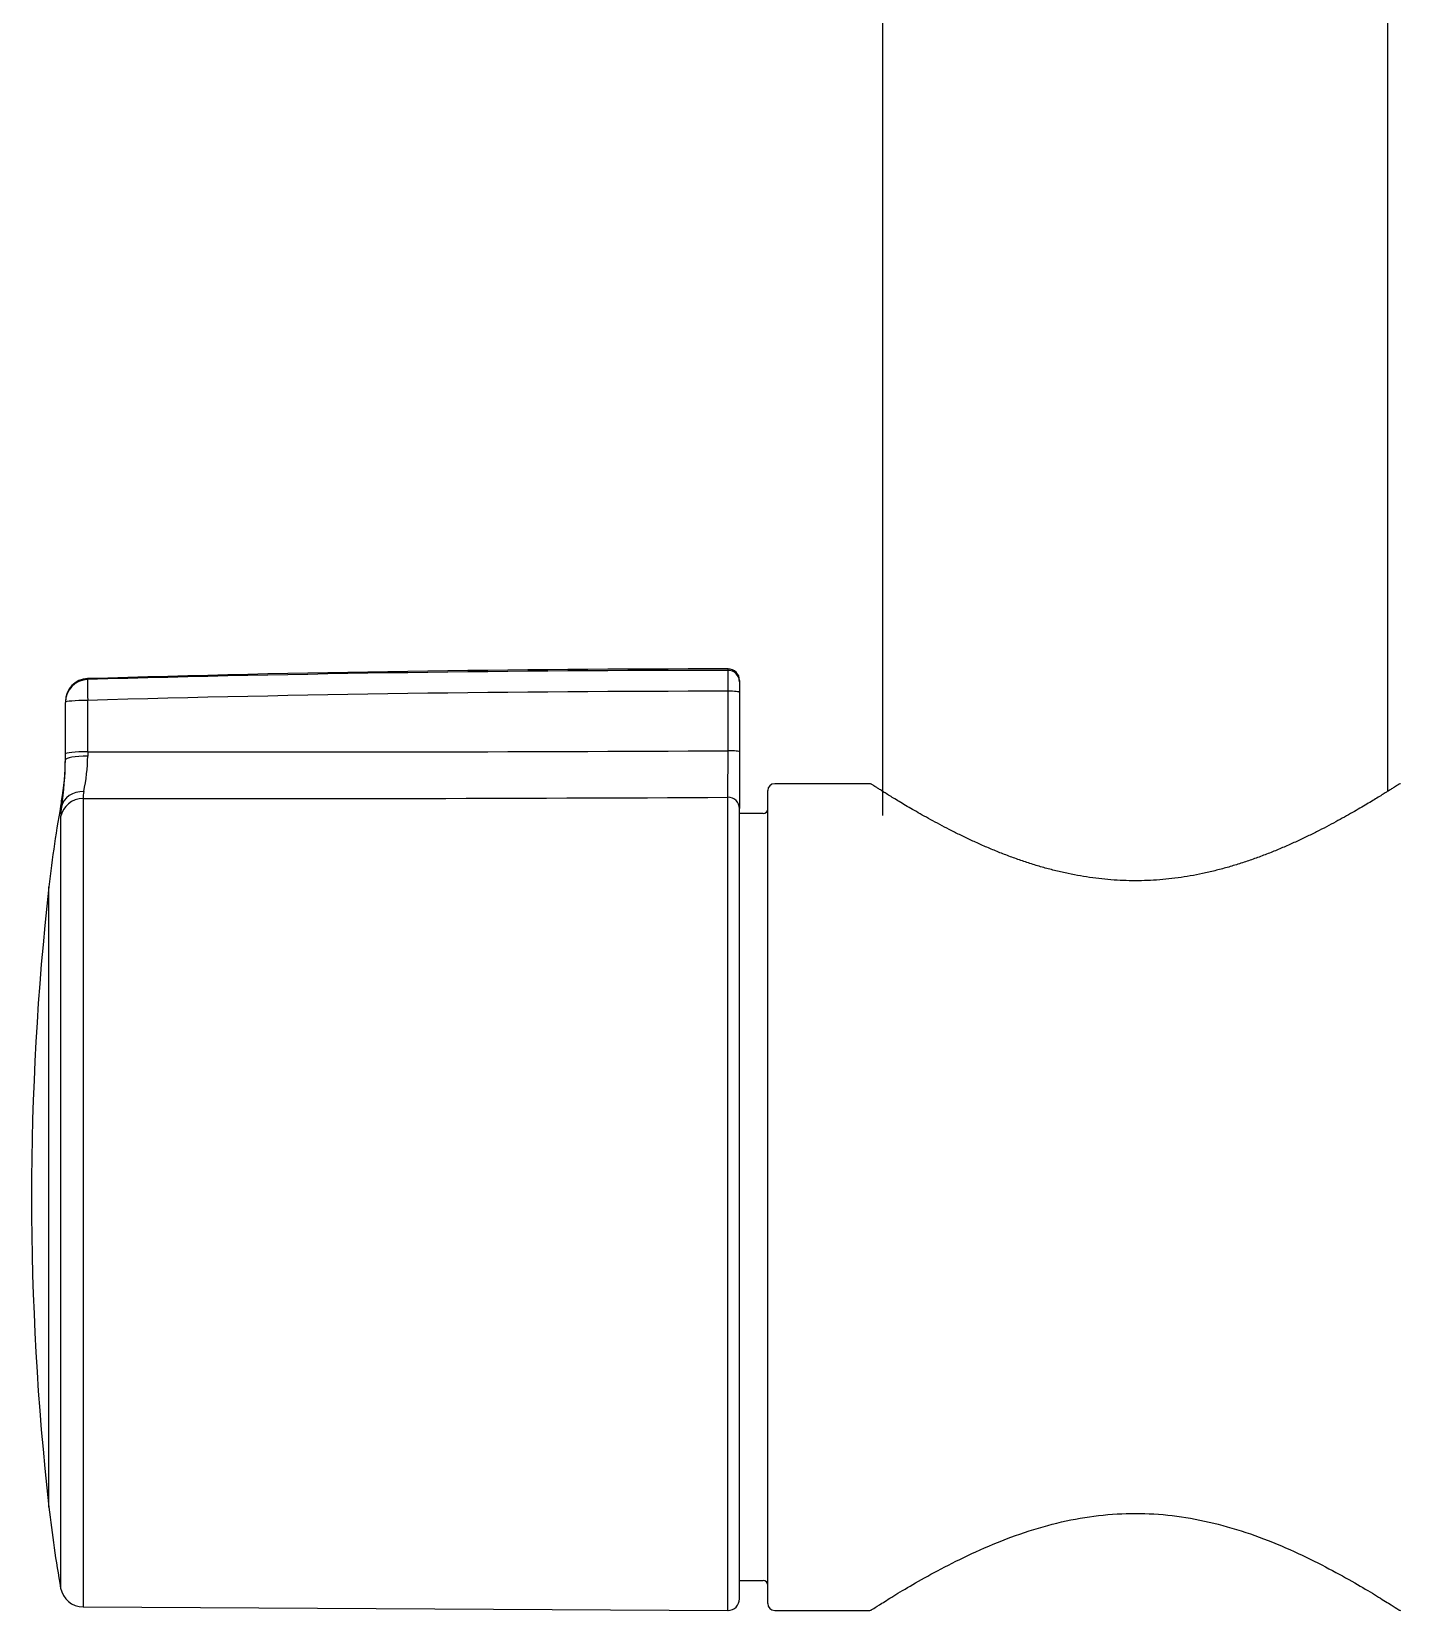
# Model space of a CAD drawing. Header units: millimetres. Extents: x 169 to 4368, y -1049 to 1924.
# Drawn here: x 449.32 to 455.28, y 1162.83 to 1169.71 of the extents above; entities that cross this region are included whole.
import ezdxf

# ---------------------------------------------------------------- set-up
doc = ezdxf.new("R2010")
doc.units = ezdxf.units.MM

msp = doc.modelspace()

# ---------------------------------------------------------------- linework, layer by layer
for p, q in [((453.0235, 1203.3108), (453.0235, 1166.2949)), ((453.0235, 1203.3108), (453.0235, 1166.4008)), ((455.2235, 1166.4008), (455.2235, 1178.1985)), ((455.2235, 1166.4008), (455.2235, 1178.1985)), ((452.3505, 1166.9277), (452.3505, 1166.934)), ((449.5617, 1166.8916), (449.5617, 1166.8879)), ((452.4005, 1166.884), (452.4005, 1166.8778)), ((452.4005, 1166.8778), (452.4005, 1166.8323)), ((449.5617, 1166.7968), (449.5617, 1166.573)), ((452.3505, 1166.5775), (452.3505, 1166.8367)), ((452.4005, 1166.8323), (452.4005, 1166.5731)), ((449.4647, 1166.7916), (449.4647, 1166.7881)), ((449.4647, 1166.5642), (449.4647, 1166.7881)), ((449.4647, 1166.5375), (449.4647, 1166.5642)), ((452.3502, 1166.375), (452.3505, 1166.5775)), ((452.4005, 1166.5731), (452.4005, 1166.3266)), ((452.5235, 1162.864), (452.5235, 1166.404)), ((452.9685, 1166.434), (452.5535, 1166.434)), ((449.448, 1166.3336), (449.448, 1166.3592)), ((449.5419, 1166.3694), (449.5419, 1162.849)), ((452.3502, 1162.8343), (452.3502, 1166.375)), ((452.4005, 1162.8843), (452.4005, 1166.3266)), ((449.444, 1166.2893), (449.444, 1162.9314)), ((452.5035, 1166.304), (452.4005, 1166.304)), ((449.3929, 1163.2836), (449.3929, 1165.9845)), ((452.4005, 1162.964), (452.5035, 1162.964)), ((449.5419, 1162.849), (452.3502, 1162.8343)), ((452.5535, 1162.834), (452.9685, 1162.834))]:
    msp.add_line(p, q)
for centre, radius, start, end in [((452.4005, 1071.934), 95, 90.030172, 91.712369), ((452.3505, 1166.884), 0.05, 0, 90.03017), ((449.5647, 1166.7916), 0.1, 91.71237, 180), ((452.3915, 1066.4008), 100.5269, 90.02338, 91.613064), ((452.3918, 1066.4491), 100.3876, 90.023611, 91.615495), ((448.4401, 1166.5432), 1.0246, 349.6518, 0), ((448.0265, 1166.5524), 1.4383, 351.24919, 359.40645), ((448.7563, 1166.564), 0.8055, 348.24244, 359.31111), ((450.3452, 1545.2897), 378.7176, 269.881465, 270.303374), ((466.673, 1166.6064), 17.1113, 180.11203, 180.17438), ((449.7111, 1166.3679), 0.1692, 169.11408, 179.49137), ((452.5535, 1166.404), 0.03, 90, 180), ((452.9685, 1166.424), 0.01, 57.17203, 89.95694), ((455.2785, 1166.424), 0.01, 90.00009, 122.8292), ((454.8491, 1165.3729), 5.4903, 169.6518, 173.60463), ((449.8597, 1166.2735), 0.416, 171.68754, 177.82215), ((450.0917, 1596.4859), 430.1169, 269.926763, 270.300865), ((452.5035, 1166.324), 0.02, 270, 0), ((461.4414, 1164.634), 12.124, 173.60463, 186.39522), ((454.8491, 1163.8951), 5.4903, 186.39505, 190.10899), ((452.5035, 1162.944), 0.02, 0, 90), ((449.5424, 1162.949), 0.1, 190.10899, 269.7), ((452.3505, 1162.8843), 0.05, 269.7, 0), ((452.5535, 1162.864), 0.03, 180, 270), ((452.9685, 1162.844), 0.01, 270.04319, 302.83523), ((455.2785, 1162.844), 0.01, 237.16234, 269.99922)]:
    msp.add_arc(centre, radius, start, end)
for centre, major_axis, ratio, start_param, end_param in [((449.5647, 1166.7881), (-0.1, 0), 0.998346, 4.742275, 6.283185), ((449.5647, 1166.7881), (-0.0028, 0.1), 0.027402, 0.057519, 1.482717), ((452.3505, 1166.8778), (-0.05, 0), 0.997254, 3.141593, 4.712916), ((449.5647, 1166.7881), (-0.1, 0), 0.087194, 4.742172, 6.283185), ((452.3505, 1166.8323), (-0.05, 0), 0.087156, 3.141593, 4.712914), ((449.5647, 1166.5642), (-0.1, 0), 0.087194, 4.742166, 6.283185), ((449.5647, 1166.5375), (0.1, 0), 0.168181, 1.600108, 3.141593), ((452.3505, 1166.5731), (-0.05, 0), 0.087156, 3.141593, 4.712914), ((449.5464, 1166.3159), (-0.0991, 0.013), 0.83712, 4.836934, 6.226852), ((449.5424, 1166.2722), (-0.1, 0), 0.972202, 4.717625, 6.10675), ((452.3505, 1166.3266), (-0.05, 0), 0.967358, 3.141593, 4.717625)]:
    msp.add_ellipse(centre, major_axis=major_axis, ratio=ratio, start_param=start_param, end_param=end_param)
for points, knots in [([(452.3505, 1166.8367), (452.3505, 1166.8426), (452.3505, 1166.8483), (452.3505, 1166.8568), (452.3505, 1166.8596), (452.3505, 1166.8651), (452.3505, 1166.8678), (452.3505, 1166.8758), (452.3505, 1166.8809), (452.3505, 1166.888), (452.3505, 1166.8903), (452.3505, 1166.8948), (452.3505, 1166.897), (452.3505, 1166.9032), (452.3505, 1166.907), (452.3505, 1166.9137), (452.3505, 1166.9166), (452.3505, 1166.9214), (452.3505, 1166.9233), (452.3505, 1166.9263), (452.3505, 1166.9272), (452.3505, 1166.9277)], [0, 0, 0, 0, 0.125, 0.125, 0.1875, 0.1875, 0.25, 0.25, 0.375, 0.375, 0.4375, 0.4375, 0.5, 0.5, 0.625, 0.625, 0.75, 0.75, 0.875, 0.875, 1, 1, 1, 1]), ([(455.2731, 1166.4324), (455.273, 1166.4324), (455.2723, 1166.4319), (455.2685, 1166.4295), (455.262, 1166.4253), (455.2527, 1166.4193), (455.2407, 1166.4117), (455.226, 1166.4024), (455.2084, 1166.3914), (455.1881, 1166.3787), (455.1649, 1166.3646), (455.1389, 1166.3489), (455.1101, 1166.3318), (455.0784, 1166.3134), (455.044, 1166.2938), (455.0069, 1166.2733), (454.9671, 1166.2519), (454.9248, 1166.23), (454.8801, 1166.2078), (454.8334, 1166.1856), (454.7847, 1166.1637), (454.7346, 1166.1424), (454.6832, 1166.1221), (454.6309, 1166.1029), (454.5779, 1166.0852), (454.5246, 1166.0692), (454.471, 1166.055), (454.4174, 1166.0426), (454.3638, 1166.0323), (454.3104, 1166.024), (454.257, 1166.0177), (454.2038, 1166.0135), (454.1507, 1166.0114), (454.0976, 1166.0114), (454.0445, 1166.0135), (453.9914, 1166.0176), (453.9382, 1166.0238), (453.8849, 1166.032), (453.8315, 1166.0422), (453.778, 1166.0545), (453.7246, 1166.0686), (453.6714, 1166.0845), (453.6186, 1166.1021), (453.5664, 1166.1211), (453.515, 1166.1413), (453.4649, 1166.1625), (453.4162, 1166.1844), (453.3694, 1166.2066), (453.3246, 1166.2288), (453.2821, 1166.2508), (453.2422, 1166.2722), (453.2048, 1166.2928), (453.1702, 1166.3125), (453.1383, 1166.331), (453.1093, 1166.3481), (453.0832, 1166.3639), (453.0598, 1166.3782), (453.0393, 1166.3909), (453.0216, 1166.402), (453.0068, 1166.4114), (452.9946, 1166.4191), (452.9853, 1166.4251), (452.9786, 1166.4294), (452.9748, 1166.4319), (452.9739, 1166.4324), (452.9739, 1166.4324)], [0, 0, 0, 0, 0.013709, 0.028698, 0.043746, 0.05887, 0.074123, 0.089509, 0.105069, 0.120812, 0.136745, 0.152894, 0.169272, 0.185871, 0.202681, 0.219684, 0.236835, 0.254123, 0.271463, 0.288826, 0.306103, 0.323236, 0.340149, 0.35679, 0.37312, 0.389102, 0.404743, 0.420043, 0.435024, 0.449722, 0.464201, 0.47852, 0.492736, 0.506921, 0.521118, 0.53541, 0.549853, 0.564523, 0.57945, 0.594691, 0.610249, 0.626166, 0.642418, 0.659018, 0.675883, 0.692992, 0.710242, 0.72758, 0.744934, 0.762234, 0.779433, 0.796471, 0.813319, 0.829943, 0.846366, 0.862555, 0.878547, 0.894319, 0.909919, 0.925334, 0.940599, 0.95574, 0.97081, 0.985801, 1, 1, 1, 1]), ([(452.9739, 1162.8356), (452.9741, 1162.8357), (452.9814, 1162.8405), (453.017, 1162.8632), (453.0781, 1162.9013), (453.1647, 1162.9529), (453.2757, 1163.0148), (453.4086, 1163.0816), (453.558, 1163.1458), (453.7173, 1163.1999), (453.8801, 1163.238), (454.0434, 1163.2574), (454.206, 1163.2572), (454.3684, 1163.2377), (454.5299, 1163.1998), (454.6879, 1163.1462), (454.8368, 1163.0823), (454.97, 1163.0155), (455.0818, 1162.9533), (455.1688, 1162.9014), (455.2305, 1162.8629), (455.2653, 1162.8406), (455.2734, 1162.8354), (455.2731, 1162.8356)], [0, 0, 0, 0, 0.042638, 0.088474, 0.135775, 0.184903, 0.235977, 0.288095, 0.339741, 0.389012, 0.435253, 0.478952, 0.52174, 0.565247, 0.611051, 0.659838, 0.711205, 0.763389, 0.814714, 0.864189, 0.91174, 0.95775, 1, 1, 1, 1])]:
    msp.add_open_spline(points, degree=3, knots=knots)

doc.saveas('drawing.dxf')
